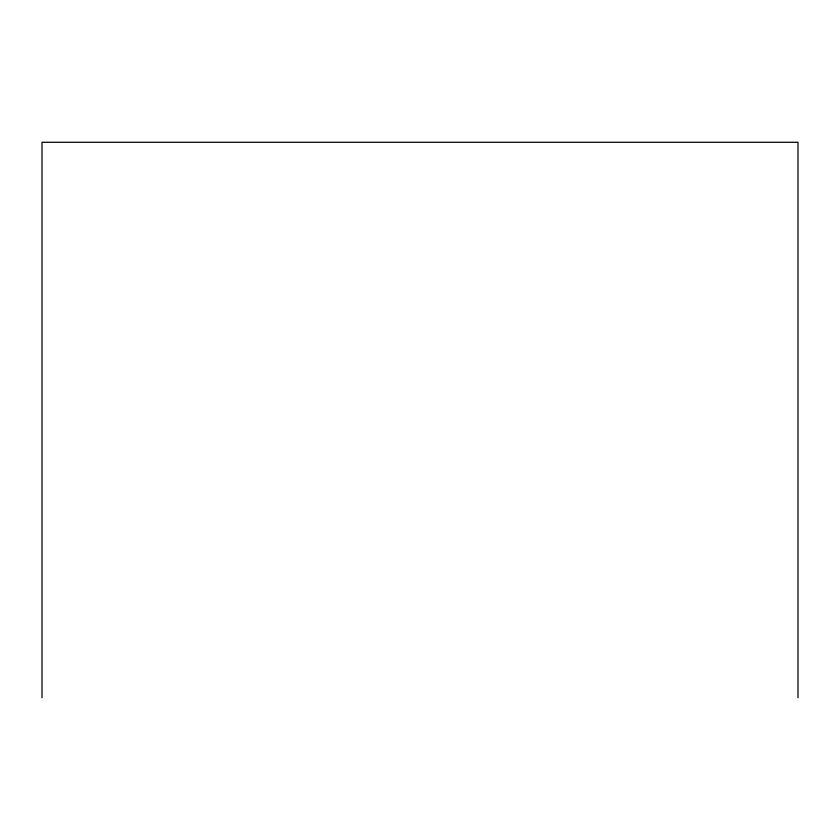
<?xml version="1.0" encoding="UTF-8"?>
<svg xmlns="http://www.w3.org/2000/svg" width="840" height="840" viewBox="0 0 840 840"><rect width="100%" height="100%" fill="white"/><g stroke="black" fill="none" stroke-linecap="round" stroke-linejoin="round"><path stroke-width="1.26" d="M798 697.715L798 142.285L42 142.285L42 697.715"/></g></svg>
